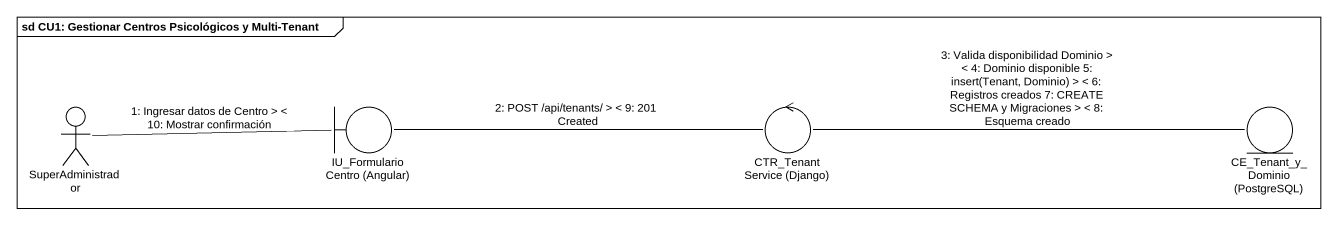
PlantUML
@startuml
mainframe sd CU1: Gestionar Centros Psicológicos y Multi-Tenant
actor SuperAdministrador
boundary "IU_FormularioCentro (Angular)" as IU_FormularioCentro_Angular
control "CTR_TenantService (Django)" as CTR_TenantService_Django
entity "CE_Tenant_y_Dominio (PostgreSQL)" as CE_Tenant_y_Dominio
SuperAdministrador -right- IU_FormularioCentro_Angular : 1: Ingresar datos de Centro > < 10: Mostrar confirmación
IU_FormularioCentro_Angular -right- CTR_TenantService_Django : 2: POST /api/tenants/ > < 9: 201 Created
CTR_TenantService_Django -right- CE_Tenant_y_Dominio : 3: Valida disponibilidad Dominio > < 4: Dominio disponible 5: insert(Tenant, Dominio) > < 6: Registros creados 7: CREATE SCHEMA y Migraciones > < 8: Esquema creado
@enduml
